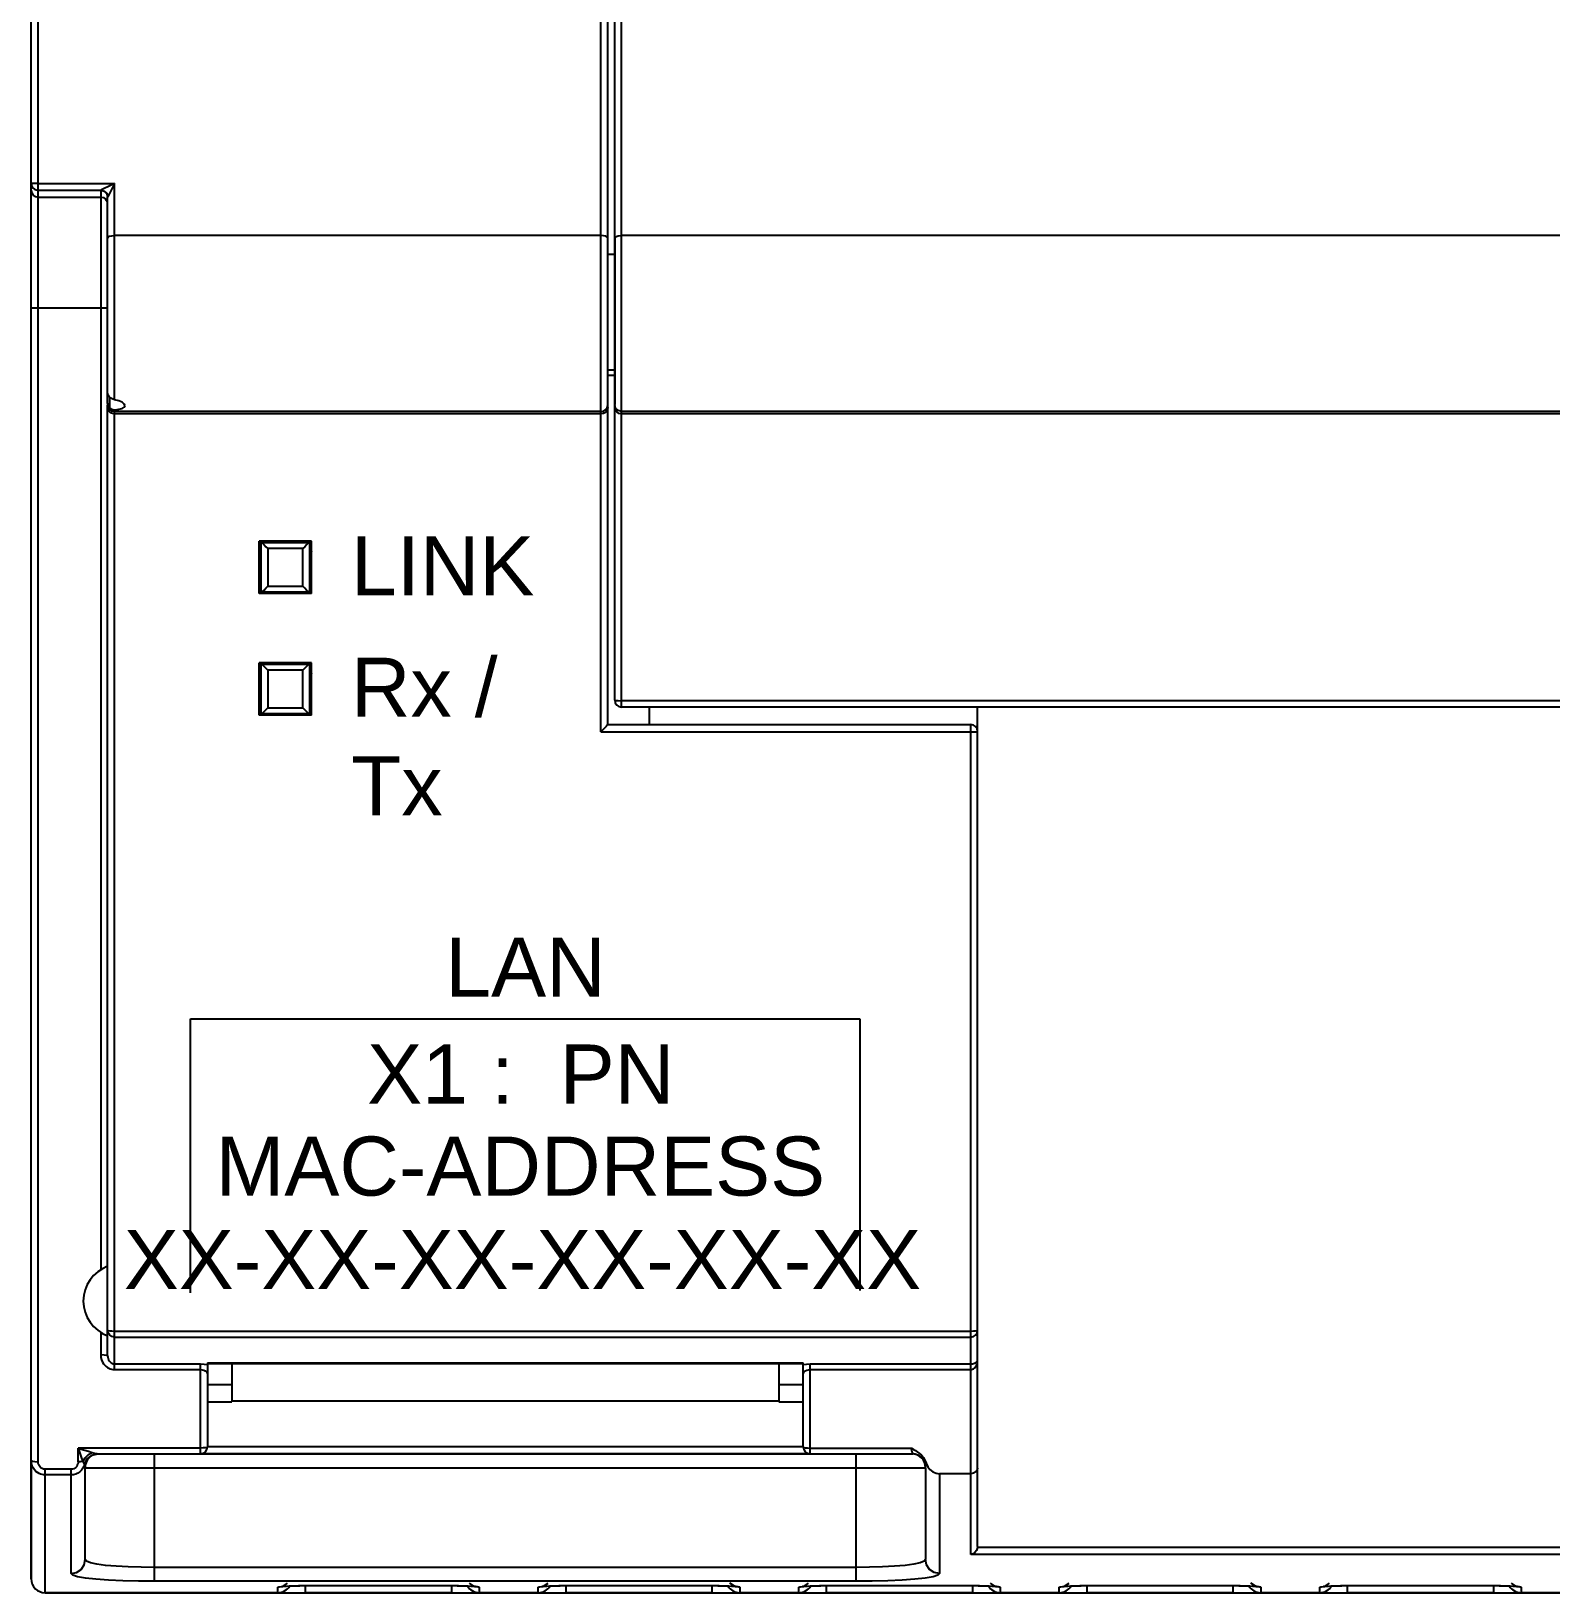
# Model space of a CAD drawing. Header units: inches. Extents: x 187 to 137830, y 99 to 66837.
# Drawn here: x 3777.94 to 3821.69, y 27718.4 to 27763.36 of the extents above; entities that cross this region are included whole.
import ezdxf

# ---------------------------------------------------------------- set-up
doc = ezdxf.new("R2010")
doc.units = ezdxf.units.IN
doc.header["$MEASUREMENT"] = 0
doc.styles.get("Standard").update_dxf_attribs({"font": 'arial.ttf'})

msp = doc.modelspace()

# ---------------------------------------------------------------- linework, layer by layer
at = {"color": 7, "linetype": 'Continuous'}
for p, q in [((3777.935, 27718.796), (3777.935, 27817.996)), ((3778.135, 27722.167), (3778.135, 27814.624)), ((3794.335, 27743.182), (3794.335, 27796.109)), ((3794.535, 27743.395), (3794.535, 27795.896)), ((3794.735, 27744.096), (3794.735, 27795.196)), ((3794.935, 27743.896), (3794.935, 27795.396)), ((3794.535, 27757.399), (3794.535, 27784.185)), ((3778.135, 27758.979), (3780.335, 27758.979)), ((3778.135, 27758.784), (3779.938, 27758.784)), ((3779.935, 27758.78), (3779.935, 27727.694)), ((3780.039, 27758.832), (3779.999, 27758.812)), ((3780.157, 27758.89), (3780.039, 27758.832)), ((3780.335, 27758.979), (3780.157, 27758.89)), ((3780.335, 27758.979), (3780.187, 27758.684)), ((3780.335, 27752.75), (3780.335, 27758.979)), ((3778.135, 27758.583), (3779.935, 27758.583)), ((3780.135, 27752.645), (3780.135, 27758.581)), ((3780.187, 27758.684), (3780.158, 27758.627)), ((3794.335, 27757.479), (3780.335, 27757.479)), ((3832.485, 27757.479), (3794.935, 27757.479)), ((3794.735, 27757.399), (3794.735, 27752.608)), ((3794.735, 27756.929), (3794.535, 27756.929)), ((3777.935, 27755.396), (3780.135, 27755.396)), ((3794.735, 27753.602), (3794.535, 27753.602)), ((3794.735, 27753.443), (3794.535, 27753.443)), ((3780.135, 27725.223), (3780.135, 27752.606)), ((3780.185, 27752.827), (3780.185, 27752.519)), ((3780.335, 27724.822), (3780.335, 27752.46)), ((3794.535, 27743.395), (3794.535, 27752.524)), ((3794.762, 27752.509), (3794.735, 27752.606)), ((3794.335, 27752.407), (3780.335, 27752.407)), ((3794.335, 27752.34), (3780.335, 27752.34)), ((3832.485, 27752.41), (3794.935, 27752.41)), ((3832.485, 27752.342), (3794.935, 27752.342)), ((3786.003, 27748.672), (3784.5, 27748.672)), ((3784.5, 27748.672), (3784.545, 27748.627)), ((3784.545, 27748.627), (3784.574, 27748.627)), ((3784.574, 27748.627), (3784.589, 27748.627)), ((3785.915, 27748.627), (3784.589, 27748.627)), ((3785.758, 27748.463), (3784.746, 27748.463)), ((3785.915, 27748.627), (3785.958, 27748.627)), ((3786.003, 27748.672), (3785.958, 27748.627)), ((3786.003, 27748.434), (3785.985, 27748.421)), ((3785.985, 27748.421), (3786.002, 27748.355)), ((3785.977, 27748.147), (3785.976, 27747.999)), ((3785.976, 27747.999), (3785.976, 27747.844)), ((3785.976, 27747.844), (3785.977, 27747.697)), ((3785.977, 27747.697), (3785.979, 27747.571)), ((3784.5, 27747.169), (3784.545, 27747.214)), ((3786.003, 27747.169), (3784.5, 27747.169)), ((3784.589, 27747.215), (3784.545, 27747.214)), ((3784.589, 27747.215), (3785.915, 27747.215)), ((3784.746, 27747.379), (3785.758, 27747.379)), ((3785.929, 27747.214), (3785.915, 27747.215)), ((3785.958, 27747.214), (3785.929, 27747.214)), ((3786.003, 27747.169), (3785.958, 27747.214)), ((3785.985, 27747.421), (3786.002, 27747.486)), ((3784.5, 27745.172), (3784.545, 27745.127)), ((3786.003, 27745.172), (3784.5, 27745.172)), ((3784.545, 27745.127), (3784.574, 27745.127)), ((3784.574, 27745.127), (3784.589, 27745.127)), ((3785.915, 27745.127), (3784.589, 27745.127)), ((3785.758, 27744.963), (3784.746, 27744.963)), ((3785.915, 27745.127), (3785.958, 27745.127)), ((3786.003, 27745.172), (3785.958, 27745.127)), ((3786.003, 27744.934), (3785.985, 27744.921)), ((3785.985, 27744.921), (3786.002, 27744.855)), ((3785.977, 27744.647), (3785.976, 27744.499)), ((3785.976, 27744.499), (3785.976, 27744.344)), ((3785.976, 27744.344), (3785.977, 27744.197)), ((3785.977, 27744.197), (3785.979, 27744.071)), ((3785.985, 27743.921), (3786.002, 27743.986)), ((3832.485, 27744.082), (3794.935, 27744.082)), ((3784.5, 27743.669), (3784.545, 27743.714)), ((3786.003, 27743.669), (3784.5, 27743.669)), ((3784.589, 27743.715), (3784.545, 27743.714)), ((3784.589, 27743.715), (3785.915, 27743.715)), ((3784.746, 27743.879), (3785.758, 27743.879)), ((3785.929, 27743.714), (3785.915, 27743.715)), ((3785.958, 27743.714), (3785.929, 27743.714)), ((3786.003, 27743.669), (3785.958, 27743.714)), ((3832.485, 27743.896), (3794.935, 27743.896)), ((3832.485, 27743.896), (3794.935, 27743.896)), ((3795.735, 27743.396), (3795.735, 27743.896)), ((3805.185, 27719.729), (3805.185, 27743.896)), ((3794.335, 27743.182), (3804.985, 27743.182)), ((3794.535, 27743.396), (3804.985, 27743.396)), ((3804.985, 27719.501), (3804.985, 27743.396)), ((3805.185, 27719.729), (3805.185, 27743.196)), ((3780.335, 27725.933), (3804.985, 27725.933)), ((3779.935, 27725.898), (3779.935, 27725.253)), ((3780.335, 27725.76), (3804.985, 27725.76)), ((3780.335, 27724.984), (3782.81, 27724.984)), ((3780.335, 27724.822), (3782.81, 27724.822)), ((3782.81, 27722.396), (3782.81, 27724.984)), ((3782.81, 27724.984), (3782.913, 27724.98)), ((3782.913, 27724.98), (3783.01, 27724.969)), ((3783.01, 27725.014), (3783.01, 27722.596)), ((3783.01, 27725.014), (3800.16, 27725.014)), ((3783.01, 27725), (3800.16, 27725)), ((3783.711, 27725), (3783.711, 27723.916)), ((3799.459, 27725), (3799.459, 27723.916)), ((3800.16, 27722.596), (3800.16, 27725.014)), ((3800.16, 27724.969), (3800.257, 27724.98)), ((3800.257, 27724.98), (3800.36, 27724.984)), ((3800.36, 27724.984), (3804.985, 27724.984)), ((3800.36, 27722.396), (3800.36, 27724.984)), ((3800.36, 27724.822), (3804.985, 27724.822)), ((3783.01, 27724.396), (3783.711, 27724.396)), ((3799.459, 27724.396), (3800.16, 27724.396)), ((3783.01, 27723.896), (3783.711, 27723.896)), ((3799.459, 27723.916), (3783.711, 27723.916)), ((3799.459, 27723.896), (3800.16, 27723.896)), ((3779.285, 27722.167), (3779.285, 27722.563)), ((3782.81, 27722.563), (3779.285, 27722.563)), ((3779.549, 27722.251), (3779.686, 27722.358)), ((3779.686, 27722.358), (3779.855, 27722.396)), ((3779.855, 27722.396), (3803.315, 27722.396)), ((3781.485, 27718.727), (3781.485, 27722.396)), ((3800.36, 27722.396), (3782.81, 27722.396)), ((3800.16, 27722.596), (3783.01, 27722.596)), ((3800.36, 27722.563), (3803.293, 27722.563)), ((3801.685, 27718.727), (3801.685, 27722.396)), ((3777.935, 27722.201), (3777.935, 27718.796)), ((3778.335, 27718.396), (3778.335, 27721.95)), ((3779.085, 27721.95), (3778.335, 27721.95)), ((3779.085, 27718.953), (3779.085, 27721.95)), ((3779.383, 27722.276), (3779.419, 27722.176)), ((3779.419, 27722.176), (3779.49, 27722.284)), ((3779.471, 27722.096), (3779.549, 27722.251)), ((3779.485, 27719.351), (3779.485, 27721.996)), ((3779.485, 27719.351), (3779.485, 27721.996)), ((3779.485, 27721.996), (3803.685, 27721.996)), ((3803.7, 27722.1), (3803.62, 27722.253)), ((3803.685, 27721.996), (3803.685, 27719.351)), ((3803.703, 27722.13), (3803.747, 27722.026)), ((3779.085, 27721.791), (3778.335, 27721.791)), ((3804.985, 27721.824), (3804.085, 27721.824)), ((3804.085, 27721.824), (3804.085, 27718.953)), ((3827.687, 27719.699), (3805.183, 27719.699)), ((3805.185, 27719.729), (3805.185, 27719.724)), ((3827.885, 27719.501), (3804.985, 27719.501)), ((3801.685, 27719.126), (3781.485, 27719.126)), ((3785.035, 27718.396), (3778.335, 27718.396)), ((3778.335, 27718.396), (3887.535, 27718.396)), ((3801.685, 27718.727), (3781.485, 27718.727)), ((3785.035, 27718.396), (3785.035, 27718.554)), ((3785.791, 27718.601), (3790.035, 27718.601)), ((3785.835, 27718.602), (3790.035, 27718.602)), ((3785.835, 27718.396), (3785.835, 27718.602)), ((3790.035, 27718.396), (3785.835, 27718.396)), ((3790.035, 27718.602), (3790.035, 27718.396)), ((3790.835, 27718.554), (3790.835, 27718.396)), ((3792.535, 27718.396), (3790.835, 27718.396)), ((3792.535, 27718.396), (3792.535, 27718.554)), ((3793.291, 27718.601), (3797.535, 27718.601)), ((3793.335, 27718.602), (3797.535, 27718.602)), ((3793.335, 27718.396), (3793.335, 27718.602)), ((3797.535, 27718.396), (3793.335, 27718.396)), ((3797.535, 27718.602), (3797.535, 27718.396)), ((3798.335, 27718.554), (3798.335, 27718.396)), ((3800.035, 27718.396), (3798.335, 27718.396)), ((3800.035, 27718.396), (3800.035, 27718.554)), ((3800.791, 27718.601), (3805.035, 27718.601)), ((3800.835, 27718.602), (3805.035, 27718.602)), ((3800.835, 27718.396), (3800.835, 27718.602)), ((3805.035, 27718.396), (3800.835, 27718.396)), ((3805.035, 27718.602), (3805.035, 27718.396)), ((3805.835, 27718.554), (3805.835, 27718.396)), ((3807.535, 27718.396), (3805.835, 27718.396)), ((3807.535, 27718.396), (3807.535, 27718.554)), ((3808.291, 27718.601), (3812.535, 27718.601)), ((3808.335, 27718.602), (3812.535, 27718.602)), ((3808.335, 27718.396), (3808.335, 27718.602)), ((3812.535, 27718.396), (3808.335, 27718.396)), ((3812.535, 27718.602), (3812.535, 27718.396)), ((3813.335, 27718.554), (3813.335, 27718.396)), ((3815.035, 27718.396), (3813.335, 27718.396)), ((3815.035, 27718.396), (3815.035, 27718.554)), ((3815.791, 27718.601), (3820.035, 27718.601)), ((3815.835, 27718.602), (3820.035, 27718.602)), ((3815.835, 27718.396), (3815.835, 27718.602)), ((3820.035, 27718.396), (3815.835, 27718.396)), ((3820.035, 27718.602), (3820.035, 27718.396)), ((3820.835, 27718.554), (3820.835, 27718.396)), ((3828.97, 27718.396), (3820.835, 27718.396))]:
    msp.add_line(p, q, dxfattribs=at)
for p, q in [((3782.517, 27734.924), (3801.788, 27734.924)), ((3782.517, 27727.035), (3782.517, 27734.924)), ((3801.788, 27734.924), (3801.788, 27727.096))]:
    msp.add_line(p, q)
for points in [[(3777.935, 27758.983), (3777.938, 27758.95), (3777.947, 27758.914), (3777.965, 27758.878), (3777.992, 27758.844), (3778.03, 27758.814), (3778.078, 27758.792), (3778.135, 27758.784)], [(3778.135, 27758.979), (3778.058, 27758.979), (3777.992, 27758.98), (3777.95, 27758.981), (3777.935, 27758.983)], [(3777.935, 27758.783), (3777.95, 27758.706), (3777.994, 27758.642), (3778.059, 27758.599), (3778.135, 27758.583)], [(3779.938, 27758.784), (3779.936, 27758.782), (3779.935, 27758.78)], [(3779.935, 27758.78), (3780.035, 27758.753), (3780.108, 27758.68), (3780.135, 27758.581)], [(3779.999, 27758.812), (3779.963, 27758.796), (3779.948, 27758.789), (3779.938, 27758.784)], [(3779.938, 27758.784), (3780.036, 27758.757), (3780.109, 27758.684), (3780.136, 27758.585)], [(3779.935, 27758.583), (3780.012, 27758.568), (3780.077, 27758.525), (3780.12, 27758.46)], [(3780.136, 27758.585), (3780.135, 27758.583), (3780.135, 27758.581)], [(3780.158, 27758.627), (3780.142, 27758.595), (3780.136, 27758.585)], [(3780.135, 27757.399), (3780.149, 27757.429), (3780.19, 27757.455), (3780.255, 27757.473), (3780.335, 27757.479)], [(3794.535, 27757.399), (3794.521, 27757.429), (3794.48, 27757.455), (3794.415, 27757.473), (3794.335, 27757.479)], [(3794.735, 27757.399), (3794.76, 27757.438), (3794.831, 27757.468), (3794.935, 27757.479)], [(3780.185, 27752.827), (3780.148, 27752.885), (3780.135, 27752.953)], [(3780.135, 27752.645), (3780.148, 27752.577), (3780.185, 27752.519)], [(3780.335, 27752.407), (3780.259, 27752.422), (3780.194, 27752.465), (3780.15, 27752.53), (3780.135, 27752.606)], [(3780.335, 27752.34), (3780.274, 27752.348), (3780.219, 27752.374), (3780.176, 27752.413), (3780.146, 27752.464), (3780.135, 27752.524)], [(3780.335, 27752.75), (3780.28, 27752.765), (3780.228, 27752.791), (3780.185, 27752.827)], [(3780.185, 27752.519), (3780.228, 27752.485), (3780.28, 27752.464), (3780.335, 27752.46)], [(3780.635, 27752.577), (3780.614, 27752.626), (3780.553, 27752.676), (3780.457, 27752.719), (3780.335, 27752.75)], [(3780.335, 27752.46), (3780.457, 27752.474), (3780.553, 27752.498), (3780.614, 27752.533), (3780.635, 27752.577)], [(3794.335, 27752.407), (3794.412, 27752.422), (3794.477, 27752.465), (3794.52, 27752.53), (3794.535, 27752.606)], [(3794.535, 27752.524), (3794.528, 27752.474), (3794.505, 27752.426)], [(3794.935, 27752.342), (3794.858, 27752.356), (3794.794, 27752.396), (3794.751, 27752.454), (3794.735, 27752.526)], [(3794.935, 27752.41), (3794.835, 27752.436), (3794.762, 27752.509)], [(3794.505, 27752.426), (3794.465, 27752.384), (3794.408, 27752.352), (3794.335, 27752.34)], [(3784.5, 27747.169), (3784.501, 27747.668), (3784.501, 27748.174), (3784.5, 27748.672)], [(3784.545, 27748.627), (3784.546, 27748.158), (3784.546, 27747.684), (3784.545, 27747.214)], [(3784.589, 27748.627), (3784.639, 27748.572), (3784.692, 27748.518), (3784.746, 27748.463)], [(3784.746, 27748.463), (3784.746, 27747.739), (3784.746, 27747.379)], [(3785.758, 27747.379), (3785.757, 27748.102), (3785.758, 27748.463)], [(3785.915, 27748.627), (3785.864, 27748.572), (3785.812, 27748.518), (3785.758, 27748.463)], [(3785.958, 27747.214), (3785.957, 27747.684), (3785.957, 27748.158), (3785.958, 27748.627)], [(3785.985, 27748.421), (3785.983, 27748.413), (3785.982, 27748.394), (3785.981, 27748.364), (3785.98, 27748.323), (3785.979, 27748.272), (3785.977, 27748.147)], [(3786.003, 27747.169), (3786.002, 27747.668), (3786.002, 27748.174), (3786.003, 27748.672)], [(3785.979, 27747.571), (3785.98, 27747.52), (3785.981, 27747.479), (3785.982, 27747.448), (3785.983, 27747.428), (3785.985, 27747.421)], [(3784.589, 27747.215), (3784.639, 27747.269), (3784.692, 27747.324), (3784.746, 27747.379)], [(3785.915, 27747.215), (3785.864, 27747.269), (3785.812, 27747.324), (3785.758, 27747.379)], [(3784.5, 27743.669), (3784.501, 27744.168), (3784.501, 27744.674), (3784.5, 27745.172)], [(3784.545, 27745.127), (3784.546, 27744.658), (3784.546, 27744.184), (3784.545, 27743.714)], [(3784.589, 27745.127), (3784.639, 27745.072), (3784.692, 27745.018), (3784.746, 27744.963)], [(3784.746, 27744.963), (3784.746, 27744.239), (3784.746, 27743.879)], [(3785.758, 27743.879), (3785.757, 27744.602), (3785.758, 27744.963)], [(3785.915, 27745.127), (3785.864, 27745.072), (3785.812, 27745.018), (3785.758, 27744.963)], [(3785.958, 27743.714), (3785.957, 27744.184), (3785.957, 27744.658), (3785.958, 27745.127)], [(3785.985, 27744.921), (3785.983, 27744.913), (3785.982, 27744.894), (3785.981, 27744.864), (3785.98, 27744.823), (3785.979, 27744.772), (3785.977, 27744.647)], [(3786.003, 27743.669), (3786.002, 27744.168), (3786.002, 27744.674), (3786.003, 27745.172)], [(3785.979, 27744.071), (3785.98, 27744.02), (3785.981, 27743.979), (3785.982, 27743.948), (3785.983, 27743.928), (3785.985, 27743.921)], [(3794.735, 27744.096), (3794.761, 27744.089), (3794.834, 27744.084), (3794.935, 27744.082)], [(3784.589, 27743.715), (3784.639, 27743.769), (3784.692, 27743.824), (3784.746, 27743.879)], [(3785.915, 27743.715), (3785.864, 27743.769), (3785.812, 27743.824), (3785.758, 27743.879)], [(3794.535, 27743.395), (3794.52, 27743.375), (3794.485, 27743.336), (3794.439, 27743.288), (3794.387, 27743.235), (3794.335, 27743.182)], [(3804.985, 27743.182), (3805.026, 27743.182), (3805.068, 27743.183), (3805.11, 27743.185), (3805.147, 27743.188), (3805.174, 27743.191), (3805.185, 27743.196)], [(3780.135, 27725.953), (3780.15, 27725.945), (3780.195, 27725.939), (3780.26, 27725.934), (3780.335, 27725.933)], [(3780.335, 27725.76), (3780.26, 27725.774), (3780.195, 27725.816), (3780.15, 27725.879), (3780.135, 27725.953)], [(3804.985, 27725.933), (3805.061, 27725.934), (3805.126, 27725.939), (3805.17, 27725.945), (3805.185, 27725.953)], [(3804.985, 27725.76), (3805.061, 27725.774), (3805.126, 27725.816), (3805.17, 27725.879), (3805.185, 27725.953)], [(3779.935, 27725.253), (3779.942, 27725.173), (3779.961, 27725.102), (3779.987, 27725.04), (3780.02, 27724.988), (3780.056, 27724.945), (3780.093, 27724.91), (3780.131, 27724.882), (3780.168, 27724.861), (3780.206, 27724.845), (3780.246, 27724.832), (3780.289, 27724.825), (3780.335, 27724.822)], [(3779.935, 27725.253), (3780.035, 27725.249), (3780.108, 27725.238), (3780.135, 27725.223)], [(3780.135, 27725.223), (3780.139, 27725.178), (3780.148, 27725.139), (3780.161, 27725.105), (3780.177, 27725.076), (3780.195, 27725.052), (3780.214, 27725.033), (3780.233, 27725.018), (3780.252, 27725.006), (3780.271, 27724.997), (3780.291, 27724.99), (3780.312, 27724.986), (3780.335, 27724.984)], [(3804.985, 27724.822), (3805.01, 27724.824), (3805.036, 27724.831), (3805.064, 27724.845), (3805.091, 27724.865), (3805.115, 27724.891), (3805.136, 27724.921), (3805.153, 27724.953), (3805.166, 27724.987), (3805.176, 27725.024), (3805.183, 27725.065), (3805.185, 27725.11)], [(3804.985, 27724.984), (3805.01, 27724.985), (3805.036, 27724.988), (3805.064, 27724.994), (3805.091, 27725.003), (3805.115, 27725.015), (3805.136, 27725.028), (3805.153, 27725.042), (3805.166, 27725.056), (3805.176, 27725.073), (3805.183, 27725.09), (3805.185, 27725.11)], [(3782.81, 27724.822), (3782.859, 27724.817), (3782.906, 27724.804), (3782.947, 27724.782), (3782.981, 27724.753), (3783.003, 27724.717), (3783.01, 27724.678)], [(3800.16, 27724.678), (3800.168, 27724.717), (3800.189, 27724.753), (3800.223, 27724.782), (3800.264, 27724.804), (3800.311, 27724.817), (3800.36, 27724.822)], [(3779.285, 27722.563), (3779.316, 27722.473), (3779.383, 27722.276)], [(3779.285, 27722.563), (3779.377, 27722.533), (3779.475, 27722.502), (3779.58, 27722.47), (3779.686, 27722.439)], [(3779.472, 27722.095), (3779.551, 27722.251), (3779.688, 27722.358), (3779.858, 27722.396)], [(3779.49, 27722.284), (3779.583, 27722.375), (3779.686, 27722.439)], [(3779.686, 27722.439), (3779.761, 27722.418), (3779.792, 27722.409), (3779.819, 27722.402), (3779.84, 27722.397), (3779.855, 27722.396)], [(3783.01, 27722.596), (3782.995, 27722.583), (3782.95, 27722.572), (3782.885, 27722.565), (3782.81, 27722.563)], [(3800.16, 27722.596), (3800.175, 27722.583), (3800.22, 27722.572), (3800.285, 27722.565), (3800.36, 27722.563)], [(3803.291, 27722.48), (3803.287, 27722.498), (3803.285, 27722.518), (3803.287, 27722.539), (3803.293, 27722.563)], [(3803.315, 27722.396), (3803.32, 27722.399), (3803.32, 27722.407), (3803.317, 27722.418), (3803.311, 27722.431), (3803.304, 27722.447), (3803.297, 27722.463), (3803.291, 27722.48)], [(3803.293, 27722.563), (3803.338, 27722.525), (3803.391, 27722.489)], [(3803.62, 27722.253), (3803.483, 27722.358), (3803.315, 27722.396)], [(3803.391, 27722.489), (3803.448, 27722.451), (3803.507, 27722.408)], [(3803.507, 27722.408), (3803.566, 27722.356), (3803.621, 27722.293)], [(3777.935, 27722.201), (3777.962, 27722.184), (3778.035, 27722.172), (3778.135, 27722.167)], [(3778.335, 27721.791), (3778.29, 27721.793), (3778.246, 27721.801), (3778.203, 27721.813), (3778.16, 27721.832), (3778.116, 27721.858), (3778.072, 27721.892), (3778.029, 27721.936), (3777.991, 27721.991), (3777.961, 27722.055), (3777.942, 27722.126), (3777.935, 27722.201)], [(3778.335, 27721.95), (3778.313, 27721.952), (3778.291, 27721.956), (3778.269, 27721.962), (3778.247, 27721.972), (3778.225, 27721.986), (3778.203, 27722.004), (3778.182, 27722.027), (3778.163, 27722.056), (3778.148, 27722.09), (3778.138, 27722.128), (3778.135, 27722.167)], [(3779.285, 27722.167), (3779.283, 27722.135), (3779.276, 27722.101), (3779.262, 27722.067), (3779.244, 27722.035), (3779.219, 27722.006), (3779.19, 27721.983), (3779.157, 27721.965), (3779.122, 27721.954), (3779.085, 27721.95)], [(3779.472, 27722.095), (3779.451, 27722.036), (3779.422, 27721.979), (3779.382, 27721.926), (3779.334, 27721.88), (3779.279, 27721.842), (3779.217, 27721.814), (3779.152, 27721.796), (3779.085, 27721.791)], [(3779.419, 27722.176), (3779.357, 27722.17), (3779.285, 27722.167)], [(3779.419, 27722.176), (3779.432, 27722.155), (3779.452, 27722.122)], [(3779.452, 27722.122), (3779.46, 27722.109), (3779.466, 27722.101), (3779.471, 27722.096)], [(3779.471, 27722.096), (3779.471, 27722.096), (3779.472, 27722.095)], [(3779.472, 27722.095), (3779.482, 27722.046), (3779.485, 27721.996)], [(3803.621, 27722.293), (3803.668, 27722.217), (3803.703, 27722.13)], [(3803.685, 27721.996), (3803.689, 27722.048), (3803.7, 27722.1)], [(3803.747, 27722.026), (3803.812, 27721.941), (3803.894, 27721.877), (3803.988, 27721.837), (3804.085, 27721.824)], [(3805.185, 27721.984), (3805.172, 27721.927), (3805.133, 27721.876), (3805.069, 27721.838), (3804.985, 27721.824)], [(3805.183, 27719.699), (3805.153, 27719.617), (3805.104, 27719.558), (3805.046, 27719.52), (3804.985, 27719.501)], [(3805.185, 27719.724), (3805.185, 27719.719), (3805.184, 27719.709), (3805.183, 27719.699)], [(3779.085, 27718.953), (3779.238, 27718.983), (3779.368, 27719.069), (3779.455, 27719.198), (3779.485, 27719.351)], [(3781.485, 27719.126), (3781.096, 27719.129), (3780.722, 27719.141), (3780.377, 27719.159), (3780.074, 27719.185), (3779.825, 27719.218), (3779.639, 27719.257), (3779.524, 27719.302), (3779.485, 27719.351)], [(3803.685, 27719.351), (3803.646, 27719.302), (3803.531, 27719.257), (3803.345, 27719.218), (3803.096, 27719.185), (3802.793, 27719.159), (3802.448, 27719.141), (3802.074, 27719.129), (3801.685, 27719.126)], [(3804.085, 27718.953), (3803.932, 27718.983), (3803.802, 27719.069), (3803.716, 27719.198), (3803.685, 27719.351)], [(3781.485, 27718.727), (3781.019, 27718.731), (3780.57, 27718.742), (3780.156, 27718.761), (3779.792, 27718.787), (3779.493, 27718.82), (3779.269, 27718.859), (3779.132, 27718.904), (3779.085, 27718.953)], [(3804.085, 27718.953), (3804.039, 27718.904), (3803.901, 27718.859), (3803.678, 27718.82), (3803.378, 27718.787), (3803.014, 27718.761), (3802.6, 27718.742), (3802.151, 27718.731), (3801.685, 27718.727)], [(3785.035, 27718.554), (3785.188, 27718.584), (3785.318, 27718.671)], [(3785.035, 27718.554), (3785.063, 27718.566), (3785.143, 27718.577), (3785.27, 27718.587)], [(3785.151, 27718.575), (3785.146, 27718.574), (3785.152, 27718.575), (3785.179, 27718.578), (3785.223, 27718.582), (3785.283, 27718.587), (3785.358, 27718.591), (3785.448, 27718.595), (3785.552, 27718.598), (3785.667, 27718.6), (3785.791, 27718.601)], [(3785.27, 27718.587), (3785.436, 27718.595), (3785.628, 27718.601), (3785.835, 27718.602)], [(3790.035, 27718.602), (3790.242, 27718.601), (3790.434, 27718.595), (3790.6, 27718.587)], [(3790.035, 27718.601), (3790.071, 27718.601), (3790.201, 27718.6), (3790.321, 27718.598), (3790.428, 27718.595), (3790.52, 27718.591), (3790.597, 27718.586), (3790.657, 27718.581), (3790.699, 27718.577), (3790.721, 27718.574), (3790.725, 27718.574)], [(3790.835, 27718.554), (3790.682, 27718.584), (3790.552, 27718.671)], [(3790.6, 27718.587), (3790.727, 27718.577), (3790.808, 27718.566), (3790.835, 27718.554)], [(3792.535, 27718.554), (3792.688, 27718.584), (3792.818, 27718.671)], [(3792.535, 27718.554), (3792.563, 27718.566), (3792.643, 27718.577), (3792.77, 27718.587)], [(3792.651, 27718.575), (3792.646, 27718.574), (3792.652, 27718.575), (3792.679, 27718.578), (3792.723, 27718.582), (3792.783, 27718.587), (3792.858, 27718.591), (3792.948, 27718.595), (3793.052, 27718.598), (3793.167, 27718.6), (3793.291, 27718.601)], [(3792.77, 27718.587), (3792.936, 27718.595), (3793.128, 27718.601), (3793.335, 27718.602)], [(3797.535, 27718.602), (3797.742, 27718.601), (3797.934, 27718.595), (3798.1, 27718.587)], [(3797.535, 27718.601), (3797.571, 27718.601), (3797.701, 27718.6), (3797.821, 27718.598), (3797.928, 27718.595), (3798.02, 27718.591), (3798.097, 27718.586), (3798.157, 27718.581), (3798.199, 27718.577), (3798.221, 27718.574), (3798.225, 27718.574)], [(3798.335, 27718.554), (3798.182, 27718.584), (3798.052, 27718.671)], [(3798.1, 27718.587), (3798.227, 27718.577), (3798.308, 27718.566), (3798.335, 27718.554)], [(3800.035, 27718.554), (3800.188, 27718.584), (3800.318, 27718.671)], [(3800.035, 27718.554), (3800.063, 27718.566), (3800.143, 27718.577), (3800.27, 27718.587)], [(3800.151, 27718.575), (3800.146, 27718.574), (3800.152, 27718.575), (3800.179, 27718.578), (3800.223, 27718.582), (3800.283, 27718.587), (3800.358, 27718.591), (3800.448, 27718.595), (3800.552, 27718.598), (3800.667, 27718.6), (3800.791, 27718.601)], [(3800.27, 27718.587), (3800.436, 27718.595), (3800.628, 27718.601), (3800.835, 27718.602)], [(3805.035, 27718.602), (3805.242, 27718.601), (3805.434, 27718.595), (3805.6, 27718.587)], [(3805.035, 27718.601), (3805.071, 27718.601), (3805.201, 27718.6), (3805.321, 27718.598), (3805.428, 27718.595), (3805.52, 27718.591), (3805.597, 27718.586), (3805.657, 27718.581), (3805.699, 27718.577), (3805.721, 27718.574), (3805.725, 27718.574)], [(3805.835, 27718.554), (3805.682, 27718.584), (3805.552, 27718.671)], [(3805.6, 27718.587), (3805.727, 27718.577), (3805.808, 27718.566), (3805.835, 27718.554)], [(3807.535, 27718.554), (3807.688, 27718.584), (3807.818, 27718.671)], [(3807.535, 27718.554), (3807.563, 27718.566), (3807.643, 27718.577), (3807.77, 27718.587)], [(3807.651, 27718.575), (3807.646, 27718.574), (3807.652, 27718.575), (3807.679, 27718.578), (3807.723, 27718.582), (3807.783, 27718.587), (3807.858, 27718.591), (3807.948, 27718.595), (3808.052, 27718.598), (3808.167, 27718.6), (3808.291, 27718.601)], [(3807.77, 27718.587), (3807.936, 27718.595), (3808.128, 27718.601), (3808.335, 27718.602)], [(3812.535, 27718.602), (3812.742, 27718.601), (3812.934, 27718.595), (3813.1, 27718.587)], [(3812.535, 27718.601), (3812.571, 27718.601), (3812.701, 27718.6), (3812.821, 27718.598), (3812.928, 27718.595), (3813.02, 27718.591), (3813.097, 27718.586), (3813.157, 27718.581), (3813.199, 27718.577), (3813.221, 27718.574), (3813.225, 27718.574)], [(3813.335, 27718.554), (3813.182, 27718.584), (3813.052, 27718.671)], [(3813.1, 27718.587), (3813.227, 27718.577), (3813.308, 27718.566), (3813.335, 27718.554)], [(3815.035, 27718.554), (3815.188, 27718.584), (3815.318, 27718.671)], [(3815.035, 27718.554), (3815.063, 27718.566), (3815.143, 27718.577), (3815.27, 27718.587)], [(3815.151, 27718.575), (3815.146, 27718.574), (3815.152, 27718.575), (3815.179, 27718.578), (3815.223, 27718.582), (3815.283, 27718.587), (3815.358, 27718.591), (3815.448, 27718.595), (3815.552, 27718.598), (3815.667, 27718.6), (3815.791, 27718.601)], [(3815.27, 27718.587), (3815.436, 27718.595), (3815.628, 27718.601), (3815.835, 27718.602)], [(3820.035, 27718.602), (3820.242, 27718.601), (3820.434, 27718.595), (3820.6, 27718.587)], [(3820.035, 27718.601), (3820.071, 27718.601), (3820.201, 27718.6), (3820.321, 27718.598), (3820.428, 27718.595), (3820.52, 27718.591), (3820.597, 27718.586), (3820.657, 27718.581), (3820.699, 27718.577), (3820.721, 27718.574), (3820.725, 27718.574)], [(3820.835, 27718.554), (3820.682, 27718.584), (3820.552, 27718.671)], [(3820.6, 27718.587), (3820.727, 27718.577), (3820.808, 27718.566), (3820.835, 27718.554)]]:
    msp.add_lwpolyline(points, dxfattribs=at)
for centre, radius, start, end in [((3794.935, 27744.096), 0.2, 180, 270), ((3804.985, 27743.196), 0.2, 0, 90), ((3780.499, 27726.796), 1.064, 110.016, 249.984), ((3779.885, 27721.996), 0.4, 94.3162, 180), ((3782.81, 27722.596), 0.2, 270, 0), ((3800.36, 27722.596), 0.2, 180, 270), ((3803.285, 27721.996), 0.4, 0, 85.8291), ((3778.335, 27718.796), 0.4, 180, 270), ((3778.335, 27718.796), 0.4, 180, 270), ((3785.035, 27718.796), 0.4, 270, 329.0326), ((3790.835, 27718.796), 0.4, 210.9749, 270), ((3790.835, 27718.796), 0.4, 210.9749, 270), ((3792.535, 27718.796), 0.4, 270, 329.0326), ((3798.335, 27718.796), 0.4, 210.9749, 270), ((3798.335, 27718.796), 0.4, 210.9749, 270), ((3800.035, 27718.796), 0.4, 270, 329.0326), ((3805.835, 27718.796), 0.4, 210.9749, 270), ((3805.835, 27718.796), 0.4, 210.9749, 270), ((3807.535, 27718.796), 0.4, 270, 329.0326), ((3813.335, 27718.796), 0.4, 210.9749, 270), ((3813.335, 27718.796), 0.4, 210.9749, 270), ((3815.035, 27718.796), 0.4, 270, 329.0326), ((3820.835, 27718.796), 0.4, 210.9749, 270), ((3820.835, 27718.796), 0.4, 210.9749, 270)]:
    msp.add_arc(centre, radius, start, end, dxfattribs=at)

# ---------------------------------------------------------------- texts
at = {"char_height": 1.7}
for s, insert, width, attachment_point in [('LINK', (3787.142, 27748.819), 3.56622, 1), ('Rx / Tx', (3787.142, 27745.319), 6.83022, 1), ('LAN', (3792.165, 27737.262), 25.53228, 2), ('X1 :  PN', (3792.029, 27734.183), 25.53228, 2), ('MAC-ADDRESS ', (3792.019, 27731.532), 25.53228, 2), ('XX-XX-XX-XX-XX-XX', (3792.08, 27728.841), 25.53228, 2)]:
    msp.add_mtext(s, dxfattribs=dict(at, insert=insert, width=width, attachment_point=attachment_point))

doc.saveas('drawing.dxf')
